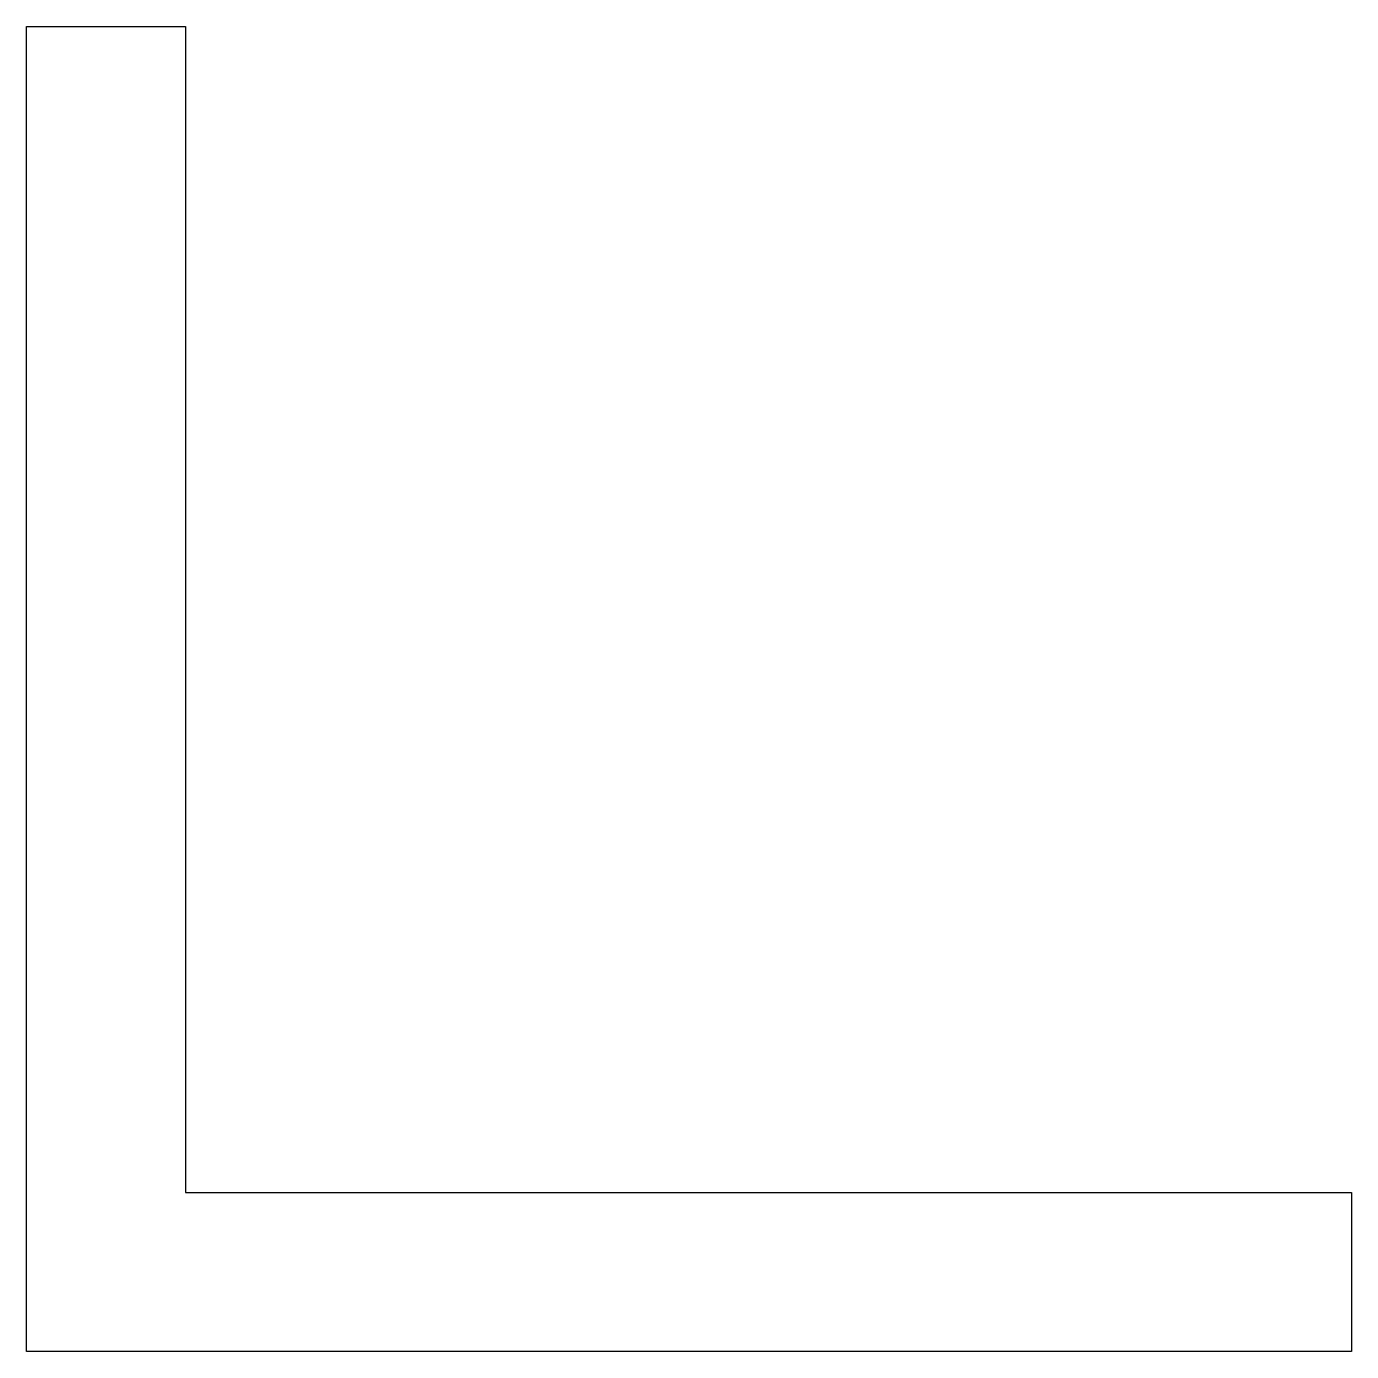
# Model space of a CAD drawing. Extents: x -638.3 to -613.3, y 67.7 to 92.7.
import ezdxf

# ---------------------------------------------------------------- set-up
doc = ezdxf.new("R2010")
doc.units = 0
doc.layers.add('ANA', color=220, linetype='CONTINUOUS')

msp = doc.modelspace()

# ---------------------------------------------------------------- linework, layer by layer
at = {"layer": 'ANA', "color": 0}
msp.add_lwpolyline([(-635.26, 70.652), (-613.26, 70.652), (-613.26, 67.652), (-638.26, 67.652), (-638.26, 92.652), (-635.26, 92.652)], close=True, dxfattribs=at)

doc.saveas('drawing.dxf')
